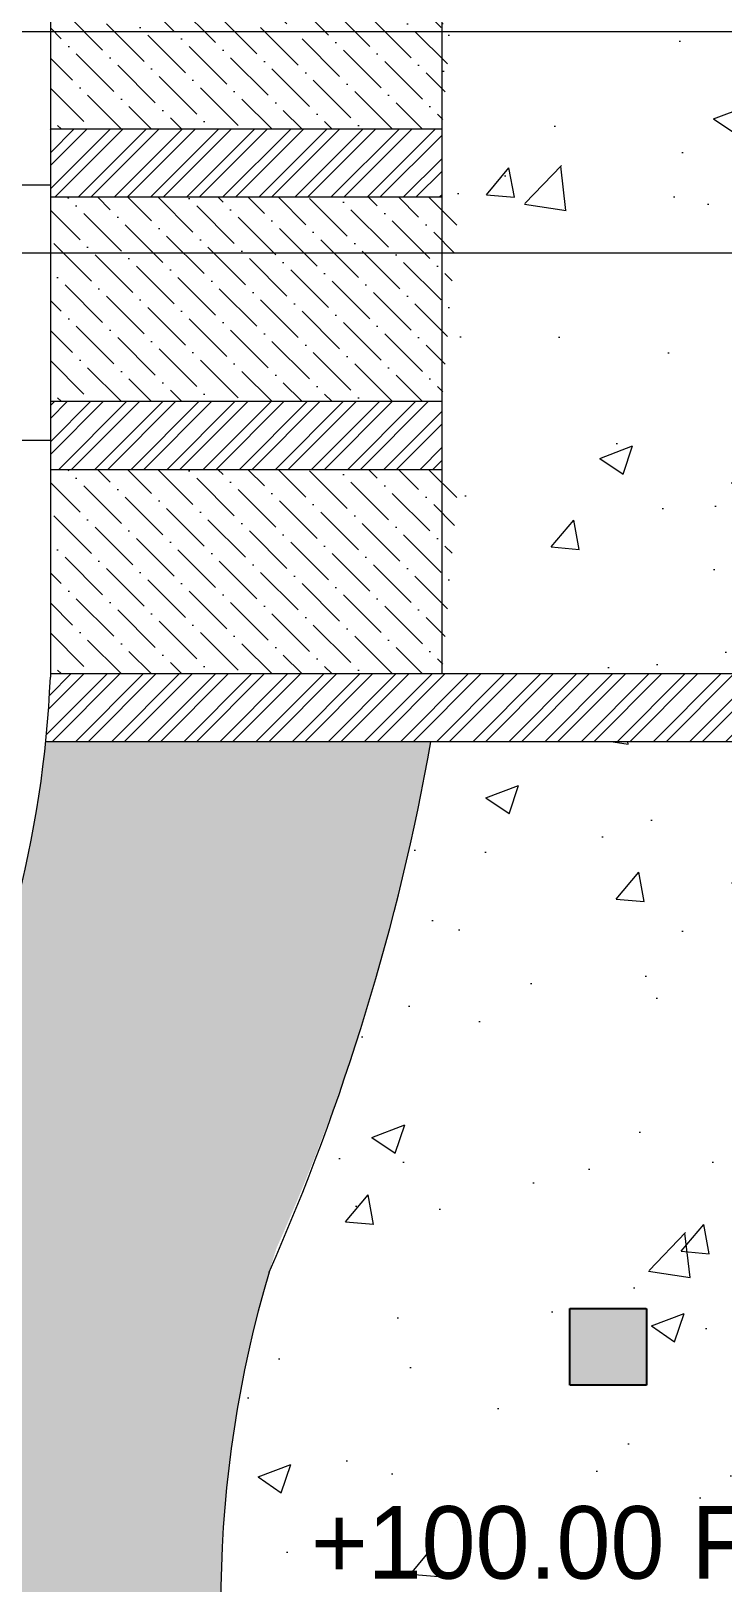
# Model space of a CAD drawing. Header units: millimetres. Extents: x 7964926 to 16080295, y -6277184 to -2986664.
# Drawn here: x 7984172 to 7988236, y -3138910 to -3129794 of the extents above; entities that cross this region are included whole.
import ezdxf

# ---------------------------------------------------------------- set-up
doc = ezdxf.new("R2010")
doc.units = ezdxf.units.MM
doc.header["$LTSCALE"] = 2000
doc.header["$MEASUREMENT"] = 0
doc.linetypes.add('DASHED2', pattern=[0.375, 0.25, -0.125])
doc.linetypes.add('HIDDEN', pattern=[0.375, 0.25, -0.125])
for name, color, linetype in [('a-col', 8, 'DASHED2'), ('a-hat col', 252, 'Continuous'), ('L-FL', 7, 'Continuous')]:
    doc.layers.add(name, color=color, linetype=linetype)
for name, color, linetype, lineweight in [('L - paving', 9, 'Continuous', 5), ('L-ELE 2', 30, 'Continuous', 15), ('L-ELE 4', 27, 'Continuous', 9), ('L-HATCH-1', 9, 'Continuous', 5), ('L-lights', 213, 'Continuous', 0), ('STR-Capital', 8, 'Continuous', 15), ('STR-Column', 250, 'Continuous', 15), ('STR-Podium Column', 250, 'Continuous', 15), ('STR-Retaining Wall', 250, 'HIDDEN', 15)]:
    doc.layers.add(name, color=color, linetype=linetype, lineweight=lineweight)
doc.styles.add('Century Gothic', font='GOTHIC.TTF')
doc.styles.get("Standard").update_dxf_attribs({"font": 'romans.shx', "width": 0.75})
pattern_1 = [(45, (0.8185779266059399, 62375.11433652462), (66.29126073623884, 243.0679560328757), [312.5, -62.5, 0, -62.5])]
pattern_2 = [(49.99999999999999, (0, 0), (1972.465502152072, -172.5683712021365), [206.25, -2268.75]), (355, (0, 0), (-381.56616743575, 2068.528367675033), [165, -1815]), (100.45144446, (164.37212275, -14.380696), (1590.899328499558, 1895.959975163731), [175.285528, -1928.140808]), (46.18420000000002, (0, 550), (2934.913659346824, -455.1780221809605), [309.3749999999999, -3403.125]), (96.63563549, (244.57604875, 512.06840575), (2570.320350604128, 2678.826152130014), [262.9284405, -2892.21284]), (351.1841639899999, (0, 550), (2570.320348900626, 2678.826150742473), [247.5, -2722.50000275]), (21, (275, 412.5), (1641.49439332577, -1107.201949329682), [206.25, -2268.75]), (326.0000000000001, (275, 412.5), (669.1171627843497, 1994.162623878846), [165, -1815]), (71.45144474, (411.7911985, 320.2331715), (2310.61153600742, 886.9606702174731), [175.2855225, -1928.140808]), (37.50000000000001, (0, 0), (33.43960212254934, 915.4580980361065), [0, -1793, 0, -1842.5, 0, -1821.875]), (7.499999999999999, (0, 0), (723.4412279659086, 1084.632207676491), [0, -1050.5, 0, -1751.75, 0, -694.375]), (327.5, (-613.25, 0), (1468.011699474125, -62.02589726954433), [0, -687.5, 0, -2145, 0, -2846.25]), (317.5, (-888.25, 0), (1603.761965691562, 275.2887014138738), [0, -893.75, 0, -1424.5, 0, -2021.25])]
pattern_3 = [(45, (0, 0), (-106.0660171779821, 106.0660171779821), []), (45, (0, 75), (-106.0660171779821, 106.0660171779821), [])]

# ---------------------------------------------------------------- blocks, each defined once
blk = doc.blocks.new('basement - column')
at = {"layer": 'a-hat col'}
h = blk.add_hatch(color=256, dxfattribs=at)
h.dxf.hatch_style = 1
h.paths.add_polyline_path([(-300.0000000055879, -51236.80829999875), (-750.0000000055879, -51236.80829999875), (-750.0000000055879, -51686.80829999875), (-300.0000000055879, -51686.80829999875)])
at = {"layer": 'a-col', "linetype": 'DASHED2', "ltscale": 0.001}
blk.add_lwpolyline([(-750.0000000055879, -51236.80829999875), (-300.0000000055879, -51236.80829999875), (-300.0000000055879, -51686.80829999875), (-750.0000000055879, -51686.80829999875)], close=True, dxfattribs=at)
blk = doc.blocks.new('PL')
at = {"layer": 'L-lights'}
h = blk.add_hatch(dxfattribs=at)
h.set_pattern_fill('ANSI31', color=256, scale=32.5, style=0)
h.set_pattern_definition([(45, (5.943405767538934e-11, 1.438422714272747e-11), (-72.96458098368686, 72.96458098368687), [])])
edge = h.paths.add_edge_path()
edge.add_arc((-1.980708930204855e-10, -4.792233276873503e-11), 358.6952379030135, 89.65216382012761, 276.0669623147895)
edge.add_arc((-2.005542398819671e-10, -4.804645570288812e-11), 358.6952379030137, 276.0669623147899, 449.6521638201272)
at = {"layer": 'L-lights', "const_width": 65}
for points in [[(1.270153404675511e-09, -1658.684768646848), (1.270153404675511e-09, 1658.684768646877)], [(1658.676649893507, -2.17758473526645), (-1658.692887400218, -2.17758473526645)]]:
    blk.add_lwpolyline(points, dxfattribs=at)
for points in [[(6.123636782694438, 1008.676649893462, 1.057607136263516), (106.6097079497425, -1003.045588763812, 0.9455306849885294)], [(2.177584735642948, 358.6886279476718, 1.057607136266735), (37.91075155247358, -356.686204682835, 0.945530684985646)]]:
    blk.add_lwpolyline(points, format="xyb", close=True, dxfattribs=at)
blk = doc.blocks.new('finish lvl')
h = blk.add_hatch(color=256)
edge = h.paths.add_edge_path()
edge.add_ellipse((0.03779312691722225, 0.003030802937928456), major_axis=(-0.030468540123942, 0.030468540123942), ratio=0.9999999999984531, start_angle=-45.0000000000443, end_angle=45.00000000010281)
edge.add_line((-0.005295895751714852, 0.003030802937701083), (0.03779312691722236, 0.003030802937701083))
edge.add_line((0.03779312691722225, 0.003030802937928456), (0.03779312691722225, 0.04611982560686556))
edge = h.paths.add_edge_path()
edge.add_ellipse((0.03779312691722225, 0.003030802937928456), major_axis=(-0.030468540123909, 0.030468540123909), ratio=0.9999999999995983, start_angle=134.9999999999885, end_angle=224.999999999953)
edge.add_line((0.0808821495866141, 0.003030802938383204), (0.03779312691767689, 0.003030802938383204))
edge.add_line((0.03779312691722225, 0.003030802937928456), (0.03779312691722225, -0.04005821973088135))
for p, q in [((0.03779312691676751, 0.07484584072017242), (0.03779312691722225, -0.06878423484386076)), ((-0.03402191086343009, 0.00303080293815583), (0.4857257542894331, 0.003030802937473709))]:
    blk.add_line(p, q)
blk.add_ellipse((0.037793126917677, 0.00303080293815583), major_axis=(-0.030468540123953, 0.030468540123953), ratio=0.9999999999978331, start_param=1.570796326794534, end_param=7.85398163397412)
at = {"layer": 'L-FL'}
for tag, p in [('%%P0.00', (0.1256311287966128, 0.03566715156830469)), ('FIN.LVL.', (0.1074625354408454, -0.1030079454646966))]:
    blk.add_attdef(tag, p, '', height=0.08000000000000004, dxfattribs=at)

msp = doc.modelspace()

# ---------------------------------------------------------------- hatches: boundary and pattern name
at = {"layer": 'L - paving'}
h = msp.add_hatch(dxfattribs=at)
h.set_pattern_fill('AR-CONC', color=252, scale=275)
h.set_pattern_definition(pattern_2)
h.paths.add_polyline_path([(7986586.253626466, -3133569.150788676), (7992886.057686954, -3133568.934999454), (7992886.057686791, -3129559.96524072), (7992586.057686789, -3129609.965281998), (7992586.122833851, -3128450.723810342), (7992585.990144947, -3128450.723810342), (7992585.990144948, -3127569.094909373), (7991625.990144948, -3127569.094909373), (7991625.990144948, -3127569.094909372), (7986586.253626465, -3127569.094909373)])
h = msp.add_hatch(dxfattribs=at)
h.set_pattern_fill('ANSI36', color=37, scale=1000, angle=90)
h.set_pattern_definition([(135, (4841414.144890044, -11226544.55790393), (-243.0679560328757, 66.29126073623885), [312.5, -62.5, 0, -62.5])])
edge = h.paths.add_edge_path()
edge.add_line((7986586.253626466, -3129169.094909373), (7986586.253626467, -3130369.094909372))
edge.add_line((7986686.253577106, -3129169.094909373), (7984285.233258182, -3129169.094909372))
edge.add_line((7984285.233258182, -3129169.094909372), (7984285.233258182, -3130369.094909373))
edge.add_line((7984285.233258182, -3130369.094909373), (7986586.253626467, -3130369.094909372))
h = msp.add_hatch(dxfattribs=at)
h.set_pattern_fill('ANSI36', color=37, scale=1000, angle=90)
h.set_pattern_definition([(135, (4841414.144890044, -11228144.55790393), (-243.0679560328757, 66.29126073623885), [312.5, -62.5, 0, -62.5])])
edge = h.paths.add_edge_path()
edge.add_line((7986586.253626466, -3130769.094909373), (7986586.253626467, -3131969.094909372))
edge.add_line((7986686.253577106, -3130769.094909373), (7984285.233258182, -3130769.094909372))
edge.add_line((7984285.233258182, -3130769.094909372), (7984285.233258182, -3131969.094909373))
edge.add_line((7984285.233258182, -3131969.094909373), (7986586.253626467, -3131969.094909372))
h = msp.add_hatch(dxfattribs=at)
h.set_pattern_fill('ANSI36', color=37, scale=1000, angle=90)
h.set_pattern_definition([(135, (4841414.144890044, -11229744.39799401), (-243.0679560328757, 66.29126073623885), [312.5, -62.5, 0, -62.5])])
edge = h.paths.add_edge_path()
edge.add_line((7986586.253626466, -3132368.934999453), (7986586.253626467, -3133568.934999452))
edge.add_line((7986686.253577106, -3132368.934999453), (7984285.233258182, -3132369.094909373))
edge.add_line((7984285.233258182, -3132368.934999452), (7984285.233258182, -3133568.934999453))
edge.add_line((7984586.253626468, -3133568.934999454), (7986586.253626467, -3133568.934999452))
h = msp.add_hatch(dxfattribs=at)
h.set_pattern_fill('ANSI36', color=37, scale=1000)
h.set_pattern_definition(pattern_1)
edge = h.paths.add_edge_path()
edge.add_line((7992136.253626462, -3148034.96646662), (7992136.253626462, -3147784.96646662))
edge.add_arc((7992306.324730385, -3140956.623095941), 6830.460992370101, 268.5732495054793, 291.2160302163969)
edge.add_arc((7997602.285093603, -3156184.966466388), 9299.99999976767, 89.99999999986801, 107.6780703949938, ccw=False)
edge.add_line((7997602.285093624, -3146884.96646662), (7997602.285093624, -3145034.966466619))
edge.add_arc((7997602.285093624, -3156184.9664666), 11149.99999998091, 90, 107.6780704830088)
edge.add_arc((7992136.253625932, -3139034.966466785), 6850.000000003242, 162.2472098696303, 287.678070487642, ccw=False)
edge.add_arc((7974192.159000194, -3131834.184324568), 12512.27109988789, 335.8849368719528, 350.1766932837552)
edge.add_line((7986520.982429813, -3133968.907004067), (7984258.098864128, -3133968.907004067))
edge.add_arc((7977879.431459653, -3133322.323556682), 6411.354615940402, 332.5518691598264, 354.2118956154298, ccw=False)
edge.add_line((7983569.050172961, -3136277.60812987), (7983260.869696219, -3137542.465179925))
edge.add_arc((7992136.253629111, -3139034.9664671), 9000.00000269124, 170.4543437858088, 171.4430528744659)
edge.add_arc((7992162.879508385, -3139026.220079937), 9025.036910237823, 171.5231127321314, 224.8467537077256)
edge.add_line((7985764.16882064, -3145390.793338664), (7985927.846079977, -3145550.768469194))
edge.add_arc((7992136.253626521, -3139034.966466545), 9000.000000094495, 226.3838957769742, 238.6611735140266)
edge.add_line((7987455.371477143, -3146721.925703157), (7987825.702009929, -3146032.589657113))
edge.add_line((7987825.702009929, -3146032.589657113), (7988671.389385467, -3146486.916480949))
edge.add_line((7988671.389385467, -3146486.916480949), (7988300.776012066, -3147176.779008645))
edge.add_arc((7992136.253626463, -3139034.966466614), 9000.000000006448, 244.7756255570314, 269.9999999999941)
h = msp.add_hatch(dxfattribs=at)
h.set_pattern_fill('ANSI36', color=37, scale=1000)
h.set_pattern_definition(pattern_1)
edge = h.paths.add_edge_path()
edge.add_line((7992136.253626462, -3148034.966466621), (7992136.253626462, -3147784.96646662))
edge.add_arc((7992306.324730385, -3140956.623095941), 6830.460992370101, 268.5732495054793, 291.2160302163969)
edge.add_arc((7997602.285093603, -3156184.966466388), 9299.99999976767, 89.99999999986801, 107.6780703949938, ccw=False)
edge.add_line((7997602.285093624, -3146884.96646662), (7997602.285093624, -3145034.966466619))
edge.add_arc((7997602.285093624, -3156184.9664666), 11149.99999998091, 90, 107.6780704830088)
edge.add_arc((7992136.253625932, -3139034.966466785), 6850.000000003242, 162.2472098696303, 287.678070487642, ccw=False)
edge.add_arc((7974192.159000194, -3131834.184324568), 12512.27109988789, 335.8849368719528, 350.1766932837552)
edge.add_line((7986520.982429813, -3133968.907004067), (7984258.098864128, -3133968.907004067))
edge.add_arc((7977879.431459653, -3133322.323556682), 6411.354615940402, 332.5518691598264, 354.2118956154298, ccw=False)
edge.add_line((7983569.050172961, -3136277.60812987), (7983260.869696219, -3137542.465179923))
edge.add_arc((7983415.587677861, -3138827.695208563), 1294.509127182476, 83.13567760408239, 96.86432325335761, ccw=False)
edge.add_arc((7992114.518095109, -3139047.702520507), 8675.788490501049, 170.0087010145854, 226.4297970721828)
edge.add_line((7986134.792998086, -3145333.575069004), (7985927.846079867, -3145550.768469089))
edge.add_arc((7992136.253626492, -3139034.966466583), 9000.000000047226, 226.383895775975, 238.6611735140586)
edge.add_line((7987455.371477143, -3146721.925703157), (7987825.702009929, -3146032.589657113))
edge.add_line((7987825.702009929, -3146032.589657113), (7988671.389385467, -3146486.916480949))
edge.add_line((7988671.389385467, -3146486.916480949), (7988300.776012066, -3147176.779008645))
edge.add_arc((7992136.253626464, -3139034.966466615), 9000.000000006003, 244.7756255570235, 269.9999999999881)
h = msp.add_hatch(dxfattribs=at)
h.set_pattern_fill('AR-CONC', color=252, scale=275)
h.set_pattern_definition(pattern_2)
edge = h.paths.add_edge_path()
edge.add_arc((7997587.678664085, -3156086.954158632), 11051.99734401748, 89.9242773062686, 107.0281363160585, ccw=False)
edge.add_line((7997602.285093624, -3145034.96646662), (7997602.285093624, -3139091.999979361))
edge.add_line((7997602.285093624, -3139091.999979361), (7993336.122833848, -3139034.96646662))
edge.add_arc((7993336.239641055, -3138284.684469074), 750.282006637687, 180.0214413122974, 269.99107994064593, ccw=False)
edge.add_line((7992585.957686953, -3138284.965240723), (7992585.957686953, -3137384.965240723))
edge.add_line((7992585.957686953, -3137384.965240723), (7992886.120937575, -3137384.965282014))
edge.add_line((7992886.120937575, -3137384.965282014), (7992886.057686956, -3133968.907004067))
edge.add_line((7992886.057686956, -3133968.907004067), (7992886.057686956, -3133968.907004066))
edge.add_line((7992886.057686956, -3133968.907004066), (7986520.982429649, -3133968.907004984))
edge.add_arc((7973090.902802498, -3131571.948406605), 13642.30366594854, 336.1652578605106, 349.8805787208518, ccw=False)
edge.add_arc((7992136.509161952, -3139036.608788519), 6850.71268660344, 163.4468048010526, 288.8613136195934)
at = {"layer": 'L-HATCH-1'}
h = msp.add_hatch(dxfattribs=at)
h.set_pattern_fill('STEEL', color=26, scale=1200)
h.set_pattern_definition(pattern_3)
h.paths.add_polyline_path([(7984285.233258182, -3130369.12290476), (7984285.233258183, -3130769.094909372), (7986586.253626466, -3130769.094909369), (7986586.253626466, -3130369.122904758)])
h = msp.add_hatch(dxfattribs=at)
h.set_pattern_fill('STEEL', color=26, scale=1200)
h.set_pattern_definition(pattern_3)
h.paths.add_polyline_path([(7984285.233258182, -3131969.12290476), (7984285.233258183, -3132369.094909372), (7986586.253626466, -3132369.094909369), (7986586.253626466, -3131969.122904758)])
h = msp.add_hatch(dxfattribs=at)
h.set_pattern_fill('STEEL', color=26, scale=1200)
h.set_pattern_definition(pattern_3)
edge = h.paths.add_edge_path()
edge.add_line((7984285.233258183, -3133568.934999454), (7984285.233258182, -3133589.103108605))
edge.add_arc((7977879.431460313, -3133322.323556731), 6411.354615281208, 354.2118956152802, 357.61520651051677, ccw=False)
edge.add_line((7984258.09886413, -3133968.907004066), (7992886.120937571, -3133968.907004056))
edge.add_line((7992886.120937571, -3133968.907004056), (7992886.120937571, -3133568.934999444))
edge.add_line((7992886.120937571, -3133568.934999444), (7984285.233258183, -3133568.934999454))

# ---------------------------------------------------------------- linework, layer by layer
at = {"layer": 'L-ELE 2'}
for p, q in [((7984286.253626466, -3127169.094909373), (7984286.253626466, -3130697.465179923)), ((7981110.26977244, -3130697.465179923), (7984285.233258182, -3130697.465179924)), ((7982410.26977244, -3132197.465179923), (7984285.233258182, -3132197.465179923)), ((7984285.233258182, -3132197.465179923), (7984285.233258182, -3133589.103108658))]:
    msp.add_line(p, q, dxfattribs=at)
msp.add_lwpolyline([(7984285.233258182, -3130697.465179924), (7984285.233258182, -3132197.465179923)], dxfattribs=at)
for centre, radius, start, end in [((7977879.431459613, -3133322.323556663), 6411.354615983763, 332.5518691598477, 357.6152065196306), ((7992136.253626462, -3139034.96646662), 9000, 162.1592050935436, 226.3838958105937)]:
    msp.add_arc(centre, radius, start, end, dxfattribs=at)
at = {"layer": 'L-ELE 4'}
for p, q in [((7986586.253626466, -3133568.934999453), (7986586.253626466, -3127569.094909373)), ((7984285.233258181, -3133568.934999453), (7992886.057686954, -3133568.934999454)), ((7992886.253626473, -3133968.907004067), (7984258.09886413, -3133968.907004067))]:
    msp.add_line(p, q, dxfattribs=at)
for points in [[(7984286.253626466, -3130369.094909373), (7986586.253626468, -3130369.094909373)], [(7984285.233258182, -3130769.094909373), (7986586.25362647, -3130769.094909373)], [(7984285.233258182, -3131969.094909373), (7986586.253626466, -3131969.094909373)], [(7984285.233258182, -3132369.094909373), (7986586.253626466, -3132369.094909373)]]:
    msp.add_lwpolyline(points, dxfattribs=at)
for centre, radius, start, end in [((7973090.902802322, -3131571.948406548), 13642.30366613195, 336.1652578605914, 349.8805787207496), ((7992136.253626462, -3139034.96646662), 6850, 163.4593634955251, 287.6780705007246)]:
    msp.add_arc(centre, radius, start, end, dxfattribs=at)
at = {"layer": 'STR-Capital', "linetype": 'HIDDEN', "ltscale": 0.005}
msp.add_lwpolyline([(7983786.057686947, -3131097.465977102), (7991986.057686955, -3131097.465977102), (7991986.057686955, -3139584.965240725), (8021786.057686955, -3139584.965240725), (8021786.057686955, -3135872.465240725)], dxfattribs=at)
msp.add_lwpolyline([(7983786.057686947, -3131097.465977102), (7991986.057686955, -3131097.465977102), (7991986.057686955, -3139584.965240725), (8021786.057686955, -3139584.965240725), (8021786.057686955, -3135872.465240725)], dxfattribs=at)
at = {"layer": 'STR-Podium Column', "color": 8, "linetype": 'ByBlock', "ltscale": 0.005}
msp.add_lwpolyline([(7987336.057686951, -3137297.465240725), (7987786.057686951, -3137297.465240725), (7987786.057686951, -3137747.465240725), (7987336.057686951, -3137747.465240725)], close=True, dxfattribs=at)
msp.add_lwpolyline([(7987336.057686951, -3137297.465240725), (7987786.057686951, -3137297.465240725), (7987786.057686951, -3137747.465240725), (7987336.057686951, -3137747.465240725)], close=True, dxfattribs=at)
at = {"layer": 'STR-Retaining Wall', "linetype": 'HIDDEN', "ltscale": 0.005}
msp.add_line((7978810.073882287, -3129797.465339333), (7988386.12266288, -3129797.465339334), dxfattribs=at)
msp.add_line((7978810.073882287, -3129797.465339333), (7988386.12266288, -3129797.465339334), dxfattribs=at)

# ---------------------------------------------------------------- block references
at = {"layer": 'L-FL', "ltscale": 0.5}
ref = msp.add_blockref('finish lvl', (7989189.936720491, -3139056.579809822), dxfattribs=dict(at, xscale=-4835.363999980464, yscale=4835.363999980464, zscale=4835.363999980464, rotation=359.9997894630317))
ref.add_attrib('FIN.LVL.', '+99.775 SSL', (7985474.237661391, -3139545.734310357, 1.858061185515393e-06), dxfattribs={"ltscale": 0.5, "height": 426.2420098618888, "rotation": 359.9997894980505, "style": 'Century Gothic'})
ref.add_attrib('%%P0.00', '+100.00 FL', (7985815.960297211, -3138884.880795308), dxfattribs={"ltscale": 0.5, "height": 426.2420098618888, "rotation": 359.9997894980505, "style": 'Century Gothic'})
at = {"layer": 'L-lights', "color": 6, "xscale": 0.497007000161001, "yscale": 0.497007000161001, "zscale": 0.497007000161001, "rotation": 135.0000000000014}
msp.add_blockref('PL', (7983335.355653672, -3130062.195319475, -3.829770027608073e-05), dxfattribs=at)
at = {"layer": 'STR-Column', "ltscale": 1000}
msp.add_blockref('basement - column', (7988086.057637597, -3086060.657023284), dxfattribs=at)

doc.saveas('drawing.dxf')
